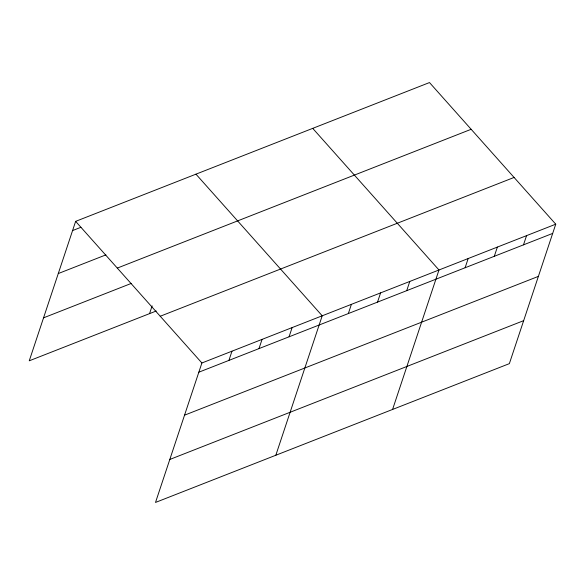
<?xml version="1.0" encoding="UTF-8"?>
<svg xmlns="http://www.w3.org/2000/svg" width="585" height="585" viewBox="0 0 585 585"><rect width="100%" height="100%" fill="white"/><g stroke="black" fill="none" stroke-linecap="round" stroke-linejoin="round"><path stroke-width="0.88" d="M555.75 224.187L201.898 362.985L155.508 502.442L509.359 363.643L555.75 224.187L429.492 82.558L75.64 221.357L29.25 360.813L156.232 311.008M149.555 313.626L152.129 305.889M228.911 360.404L231.982 351.183M258.987 348.601L262.058 339.388M289.063 336.806L292.134 327.585M275.82 455.247L322.211 315.79L195.953 174.169M348.338 313.56L351.402 304.339M377.53 302.109L380.594 292.888M406.721 290.657L409.785 281.436M392.586 409.449L438.977 269.985L312.719 128.364M465.104 267.755L468.175 258.533M494.296 256.303L497.367 247.089M523.495 244.852L526.558 235.638M72.577 230.57L80.927 227.294M58.281 273.553L105.9 254.877M117.307 268.091L471.159 129.292M43.546 317.838L131.274 283.425M160.239 316.244L514.083 177.445M198.834 372.199L552.686 233.4M184.538 415.182L538.383 276.383M169.804 459.459L523.655 320.66M75.64 221.357L201.898 362.985"/></g></svg>
